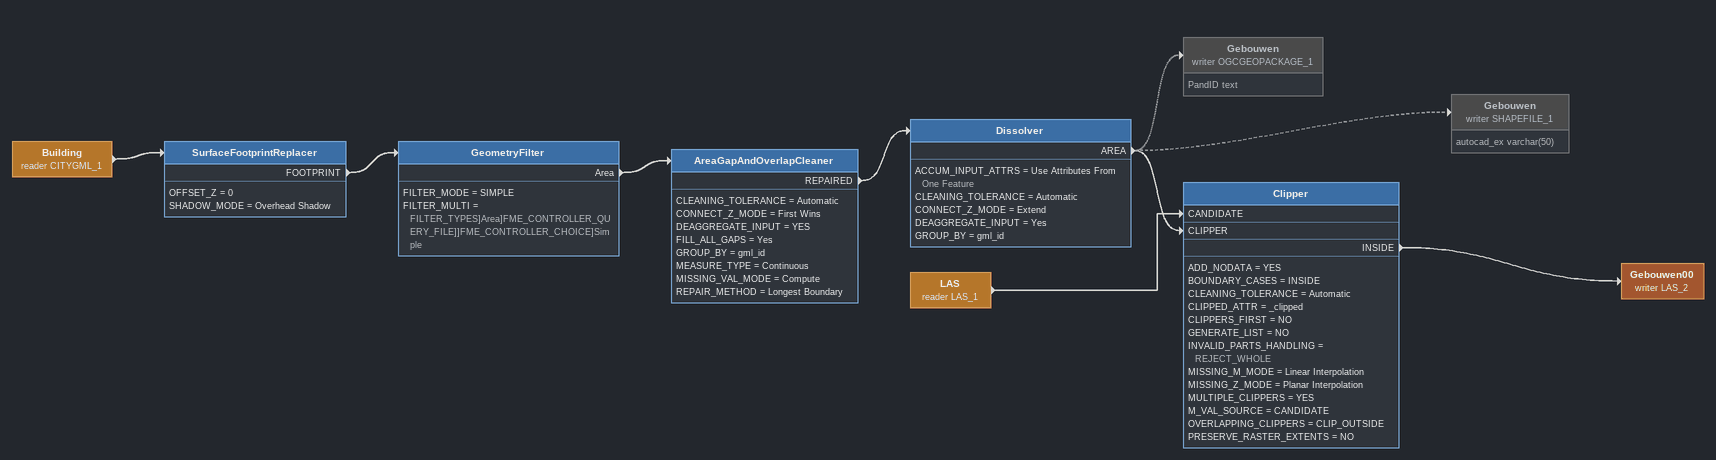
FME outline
Building (reader CITYGML_1)
    -> SurfaceFootprintReplacer
SurfaceFootprintReplacer
    OFFSET_Z = 0
    SHADOW_MODE = Overhead Shadow
    FOOTPRINT -> GeometryFilter
GeometryFilter
    FILTER_MODE = SIMPLE
    FILTER_MULTI = FILTER_TYPES]Area]FME_CONTROLLER_QUERY_FILE]]FME_CONTROLLER_CHOICE]Simple
    Area -> AreaGapAndOverlapCleaner
AreaGapAndOverlapCleaner
    CLEANING_TOLERANCE = Automatic
    CONNECT_Z_MODE = First Wins
    DEAGGREGATE_INPUT = YES
    FILL_ALL_GAPS = Yes
    GROUP_BY = gml_id
    MEASURE_TYPE = Continuous
    MISSING_VAL_MODE = Compute
    REPAIR_METHOD = Longest Boundary
    REPAIRED -> Dissolver
Dissolver
    ACCUM_INPUT_ATTRS = Use Attributes From One Feature
    CLEANING_TOLERANCE = Automatic
    CONNECT_Z_MODE = Extend
    DEAGGREGATE_INPUT = Yes
    GROUP_BY = gml_id
    AREA -> Gebouwen (writer OGCGEOPACKAGE_1) [off]
    AREA -> Clipper [CLIPPER]
    AREA -> Gebouwen (writer SHAPEFILE_1) [off]
Gebouwen (writer OGCGEOPACKAGE_1) [off]
    attributes: PandID text
Gebouwen (writer SHAPEFILE_1) [off]
    attributes: autocad_ex varchar(50)
LAS (reader LAS_1)
    -> Clipper [CANDIDATE]
Clipper
    ADD_NODATA = YES
    BOUNDARY_CASES = INSIDE
    CLEANING_TOLERANCE = Automatic
    CLIPPED_ATTR = _clipped
    CLIPPERS_FIRST = NO
    GENERATE_LIST = NO
    INVALID_PARTS_HANDLING = REJECT_WHOLE
    MISSING_M_MODE = Linear Interpolation
    MISSING_Z_MODE = Planar Interpolation
    MULTIPLE_CLIPPERS = YES
    M_VAL_SOURCE = CANDIDATE
    OVERLAPPING_CLIPPERS = CLIP_OUTSIDE
    PRESERVE_RASTER_EXTENTS = NO
    INSIDE -> Gebouwen00 (writer LAS_2)
Gebouwen00 (writer LAS_2)
